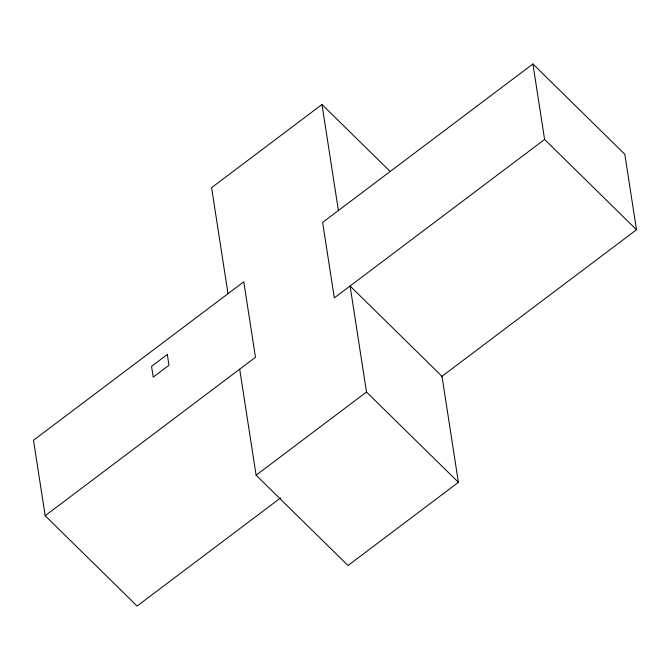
<?xml version="1.0" encoding="UTF-8"?>
<svg xmlns="http://www.w3.org/2000/svg" width="670" height="670" viewBox="0 0 670 670"><rect width="100%" height="100%" fill="white"/><g stroke="black" fill="none" stroke-linecap="round" stroke-linejoin="round"><path stroke-width="1" d="M390.175 171.503L321.985 104.495L211.594 187.675L228.009 293.695M532.91 63.968L322.63 222.398L334.313 297.874L544.593 139.444L532.91 63.968L624.817 154.276L636.5 229.751L441.245 376.867M45.183 515.724L255.463 357.286L243.779 281.81L33.5 440.249L45.183 515.724L137.09 606.032L280.613 497.894M256.099 475.189L366.498 392.017L350.083 285.99L441.991 376.305L458.406 482.325L348.015 565.505L256.099 475.189L239.692 369.17M544.593 139.444L636.5 229.751M366.498 392.017L458.406 482.325M321.985 104.495L338.4 210.522M167.324 354.464L151.554 366.348L153.221 377.126L168.991 365.25L167.324 354.464"/></g></svg>
